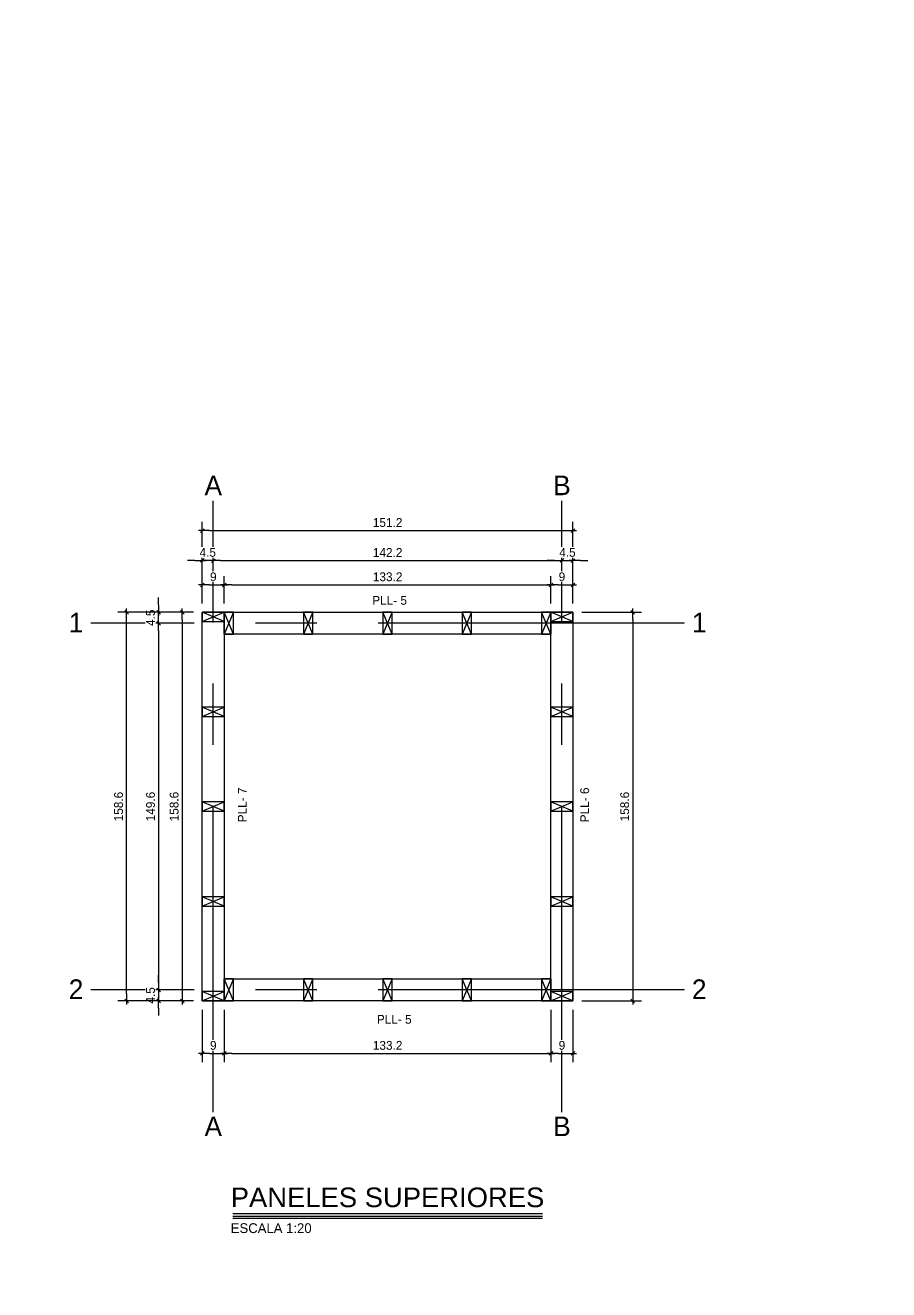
# Model space of a CAD drawing. Header units: millimetres. Extents: x 19458 to 19711, y 4351 to 4752.
# Drawn here: x 19469.49 to 19473.01, y 4524.22 to 4529.38 of the extents above; entities that cross this region are included whole.
import ezdxf
from ezdxf.enums import TextEntityAlignment as Align

# ---------------------------------------------------------------- set-up
doc = ezdxf.new("R2010")
doc.units = ezdxf.units.MM
doc.set_wipeout_variables(frame=1)
doc.linetypes.add('CENTER', pattern=[2, 1.25, -0.25, 0.25, -0.25])
for name, color, linetype in [('0 @ 0.2', 7, 'Continuous'), ('cotas', 1, 'Continuous'), ('cotas @ 500', 1, 'Continuous'), ('EJES', 2, 'CENTER'), ('EJES @ 0.2', 2, 'CENTER'), ('PANELES', 2, 'Continuous'), ('TEXTO @ 0.2', 2, 'Continuous'), ('TEXTOS TITULOS @ 0.2', 3, 'Continuous')]:
    doc.layers.add(name, color=color, linetype=linetype)
doc.styles.add('century gothic', font='GOTHIC.TTF')
doc.styles.add('COTAS SMC', font='GOTHIC.TTF')
doc.styles.add('NOTAS', font='GOTHIC.TTF')
doc.styles.add('SMCtitulos', font='sanss___.ttf')
doc.styles.get("Standard").update_dxf_attribs({"font": 'arial.ttf'})
doc.dimstyles.new('ANOTATIVE 100 SMCONSTRUCCIONES', dxfattribs={"dimscale": 0, "dimtxt": 0.18, "dimasz": 0.15, "dimexe": 0.18, "dimexo": 0.09, "dimgap": 0.1, "dimtad": 1, "dimzin": 0, "dimdsep": 46, "dimtxsty": 'century gothic', "dimblk1": 'FLECHA1', "dimblk2": 'FLECHA1', "dimsah": 1, "dimcen": 0.18, "dimdle": 0.075, "dimclrd": 1, "dimclre": 1, "dimclrt": 2, "dimaunit": 1, "dimadec": 0, "dimazin": 0, "dimtfac": 0.75, "dimtix": 1, "dimtmove": 2, "dimatfit": 3, "dimfxl": 0.09, "dimtvp": 1.5, "dimtfill": 1, "dimtolj": 1, "dimtzin": 0, "dimarcsym": 0})
doc.dimstyles.new('ANOTATIVE CM SMCONSTRUCCIONES', dxfattribs={"dimscale": 0, "dimtxt": 0.18, "dimasz": 0.15, "dimexe": 0.18, "dimexo": 0.18, "dimgap": 0.07, "dimtad": 1, "dimdec": 1, "dimlfac": 100, "dimdsep": 46, "dimtxsty": 'century gothic', "dimblk1": 'FLECHA1', "dimblk2": 'FLECHA1', "dimsah": 1, "dimcen": 0.18, "dimdle": 0.075, "dimclrd": 1, "dimclre": 1, "dimclrt": 2, "dimaunit": 1, "dimadec": 0, "dimazin": 2, "dimtfac": 0.75, "dimtdec": 1, "dimtix": 1, "dimtmove": 2, "dimatfit": 3, "dimfxl": 0.09, "dimtvp": 1.5, "dimtfill": 1, "dimtolj": 1, "dimtzin": 0, "dimarcsym": 0})
doc.dimstyles.new('PIES SMCONSTRUCCIONES', dxfattribs={"dimscale": 0, "dimtxt": 0.18, "dimasz": 0.2, "dimexe": 0.18, "dimexo": 0, "dimgap": 0.1, "dimtad": 1, "dimdec": 0, "dimlfac": 39.370079, "dimzin": 0, "dimdsep": 46, "dimlunit": 4, "dimtxsty": 'COTAS SMC', "dimblk1": 'FLECHA1', "dimblk2": 'FLECHA1', "dimsah": 1, "dimcen": 0.2, "dimdle": 0.075, "dimclrd": 1, "dimclre": 1, "dimclrt": 2, "dimaunit": 1, "dimadec": 0, "dimazin": 0, "dimtfac": 0.75, "dimtdec": 0, "dimtix": 1, "dimtmove": 2, "dimatfit": 3, "dimfxl": 0.09, "dimtvp": 1.5, "dimtfill": 1, "dimtolj": 1, "dimtzin": 0, "dimarcsym": 0})

# ---------------------------------------------------------------- blocks, each defined once
blk = doc.blocks.new('FLECHA1')
at = {"color": 4}
blk.add_line((-0.246176, -0.248081), (0.248081, 0.25), dxfattribs=at)
at = {"color": 1}
blk.add_line((-1, 0), (0.496162, 0), dxfattribs=at)
blk = doc.blocks.new('*D419')
at = {"layer": 'cotas', "color": 1, "lineweight": -2, "transparency": 16777216}
for p, q in [((19614.326, 4625.8448), (19614.326, 4700.8448)), ((19570.9836, 4550.8448), (19524.326, 4550.8448)), ((19614.326, 4548.4298), (19614.326, 4550.8448)), ((19570.5339, 4548.4298), (19524.326, 4548.4298)), ((19614.326, 4473.4298), (19614.326, 4398.4298))]:
    blk.add_line(p, q, dxfattribs=at)
at = {"layer": 'Defpoints', "color": 0, "transparency": 16777216}
for p in [(19614.326, 4550.8448), (19615.9836, 4550.8448), (19615.5339, 4548.4298)]:
    blk.add_point(p, dxfattribs=at)
at = {"layer": 'cotas', "color": 1, "lineweight": -2, "transparency": 16777216, "xscale": 75, "yscale": 75, "zscale": 75}
for p, rotation in [((19614.326, 4550.8448), 270), ((19614.326, 4548.4298), 90)]:
    blk.add_blockref('FLECHA1', p, dxfattribs=dict(at, rotation=rotation))
at = {"layer": 'cotas', "color": 2, "transparency": 16777216, "insert": (19517.3376, 4549.6373), "char_height": 90, "attachment_point": 5, "rotation": 90, "style": 'century gothic', "bg_fill": 3, "box_fill_scale": 1.1, "bg_fill_color": 256, "bg_fill_true_color": 13158600, "bg_fill_transparency": 0}
blk.add_mtext('\\A1;2.42', dxfattribs=at)
blk = doc.blocks.new('*D474')
at = {"layer": 'cotas', "color": 1, "lineweight": -2, "transparency": 16777216}
for p, q in [((19620.0128, 4651.7533), (19620.0128, 4751.7533)), ((19620.4168, 4551.7533), (19530.0128, 4551.7533)), ((19620.0128, 4550.5333), (19620.0128, 4551.7533)), ((19620.4168, 4550.5333), (19530.0128, 4550.5333)), ((19620.0128, 4450.5333), (19620.0128, 4350.5333))]:
    blk.add_line(p, q, dxfattribs=at)
at = {"layer": 'Defpoints', "color": 0, "transparency": 16777216}
for p in [(19620.0128, 4551.7533), (19620.4168, 4551.7533), (19620.4168, 4550.5333)]:
    blk.add_point(p, dxfattribs=at)
at = {"layer": 'cotas', "color": 1, "lineweight": -2, "transparency": 16777216, "xscale": 100, "yscale": 100, "zscale": 100}
for p, rotation in [((19620.0128, 4551.7533), 270), ((19620.0128, 4550.5333), 90)]:
    blk.add_blockref('FLECHA1', p, dxfattribs=dict(at, rotation=rotation))
at = {"layer": 'cotas', "color": 2, "transparency": 16777216, "insert": (19523.8809, 4551.1433), "char_height": 90, "attachment_point": 5, "rotation": 90, "style": 'COTAS SMC', "bg_fill": 3, "box_fill_scale": 1.1, "bg_fill_color": 256, "bg_fill_true_color": 13158600, "bg_fill_transparency": 0}
blk.add_mtext("\\A1;4'", dxfattribs=at)
blk = doc.blocks.new('ejes')
at = {"color": 2, "linetype": 'Continuous'}
blk.add_wipeout([(-0.109, 0.275), (-0.065, 0.291), (-0.006, 0.3), (0.06, 0.297), (0.095, 0.288), (0.16, 0.261), (0.183, 0.246), (0.215, 0.22), (0.241, 0.193), (0.271, 0.149), (0.271, 0.149), (0.292, 0.103), (0.304, 0.065), (0.309, 0.032), (0.31, 0.001), (0.309, -0.027), (0.309, -0.027), (0.3, -0.077), (0.288, -0.113), (0.279, -0.133), (0.259, -0.168), (0.238, -0.195), (0.219, -0.215), (0.19, -0.24), (0.159, -0.26), (0.125, -0.277), (0.089, -0.289), (0.046, -0.297), (0.01, -0.299), (-0.037, -0.296), (-0.069, -0.289), (-0.097, -0.279), (-0.144, -0.256), (-0.171, -0.238), (-0.192, -0.221), (-0.215, -0.197), (-0.215, -0.197), (-0.257, -0.136), (-0.272, -0.101), (-0.272, -0.101), (-0.287, -0.034), (-0.29, 0.001), (-0.287, 0.036), (-0.281, 0.07), (-0.273, 0.099), (-0.258, 0.134), (-0.234, 0.174), (-0.216, 0.198), (-0.197, 0.217), (-0.175, 0.236), (-0.154, 0.251), (-0.126, 0.268), (-0.126, 0.268), (-0.118, 0.272)], dxfattribs=at)
at = {"layer": 'EJES', "color": 3}
blk.add_attdef('EJES', text='', height=0.3, dxfattribs=at).set_placement((0.01, -0.174), align=Align.CENTER)
blk = doc.blocks.new('*U904')
at = {"color": 2}
blk.add_line((0, 0.052), (6.315, 0.052), dxfattribs=at)
at = {"color": 250}
blk.add_line((0, 0), (6.315, 0), dxfattribs=at)
at = {"color": 7}
blk.add_line((0, -0.047), (6.315, -0.047), dxfattribs=at)
at = {"color": 0, "linetype": 'ByBlock', "lineweight": -2, "style": 'NOTAS'}
for tag, p in [('1TITLE', (0.027, 1.014)), ('2TITLE', (-0.043, 0.181))]:
    blk.add_attdef(tag, p, '', height=0.3, dxfattribs=at)
blk.add_attdef('SCALE', text='', height=0.18, dxfattribs=at).set_placement((-0.043, -0.148), align=Align.TOP_LEFT)
blk = doc.blocks.new('*D899')
at = {"color": 1, "lineweight": -2, "transparency": 16777216}
for p, q in [((19470.257, 4527.1392), (19470.257, 4527.2334)), ((19470.287, 4527.1974), (19471.6494, 4527.1974)), ((19471.6794, 4527.1392), (19471.6794, 4527.2334))]:
    blk.add_line(p, q, dxfattribs=at)
at = {"layer": 'Defpoints', "color": 0, "transparency": 16777216}
for p in [(19471.6794, 4527.1974), (19470.257, 4527.1032), (19471.6794, 4527.1032)]:
    blk.add_point(p, dxfattribs=at)
at = {"color": 1, "lineweight": -2, "transparency": 16777216, "xscale": 0.03, "yscale": 0.03, "zscale": 0.03, "rotation": 180}
blk.add_blockref('FLECHA1', (19470.257, 4527.1974), dxfattribs=at)
at = {"color": 1, "lineweight": -2, "transparency": 16777216, "xscale": 0.03, "yscale": 0.03, "zscale": 0.03}
blk.add_blockref('FLECHA1', (19471.6794, 4527.1974), dxfattribs=at)
at = {"color": 2, "transparency": 16777216, "insert": (19470.9682, 4527.2302), "char_height": 0.036, "attachment_point": 5, "style": 'century gothic', "bg_fill": 3, "box_fill_scale": 1.1, "bg_fill_color": 256, "bg_fill_true_color": 13158600, "bg_fill_transparency": 0}
blk.add_mtext('\\A1;142.2', dxfattribs=at)
blk = doc.blocks.new('*D892')
at = {"color": 1, "lineweight": -2, "transparency": 16777216}
for p, q in [((19470.212, 4527.0223), (19470.212, 4527.3553)), ((19471.7244, 4527.0223), (19471.7244, 4527.3553)), ((19470.242, 4527.3193), (19471.6944, 4527.3193))]:
    blk.add_line(p, q, dxfattribs=at)
at = {"layer": 'Defpoints', "color": 0, "transparency": 16777216}
for p in [(19471.7244, 4527.3193), (19470.212, 4526.9863), (19471.7244, 4526.9863)]:
    blk.add_point(p, dxfattribs=at)
at = {"color": 1, "lineweight": -2, "transparency": 16777216, "xscale": 0.03, "yscale": 0.03, "zscale": 0.03, "rotation": 180}
blk.add_blockref('FLECHA1', (19470.212, 4527.3193), dxfattribs=at)
at = {"color": 1, "lineweight": -2, "transparency": 16777216, "xscale": 0.03, "yscale": 0.03, "zscale": 0.03}
blk.add_blockref('FLECHA1', (19471.7244, 4527.3193), dxfattribs=at)
at = {"color": 2, "transparency": 16777216, "insert": (19470.9682, 4527.3523), "char_height": 0.036, "attachment_point": 5, "style": 'century gothic', "bg_fill": 3, "box_fill_scale": 1.1, "bg_fill_color": 256, "bg_fill_true_color": 13158600, "bg_fill_transparency": 0}
blk.add_mtext('\\A1;151.2', dxfattribs=at)
blk = doc.blocks.new('*D893')
at = {"color": 1, "lineweight": -2, "transparency": 16777216}
for p, q in [((19470.182, 4527.1974), (19470.152, 4527.1974)), ((19470.212, 4527.1978), (19470.212, 4527.2334)), ((19470.257, 4527.1974), (19470.212, 4527.1974)), ((19470.257, 4527.1978), (19470.257, 4527.2334)), ((19470.287, 4527.1974), (19470.317, 4527.1974))]:
    blk.add_line(p, q, dxfattribs=at)
at = {"layer": 'Defpoints', "color": 0, "transparency": 16777216}
for p in [(19470.212, 4527.1618), (19470.257, 4527.1618)]:
    blk.add_point(p, dxfattribs=at)
at = {"color": 1, "lineweight": -2, "transparency": 16777216, "xscale": 0.03, "yscale": 0.03, "zscale": 0.03}
blk.add_blockref('FLECHA1', (19470.212, 4527.1974), dxfattribs=at)
at = {"color": 1, "lineweight": -2, "transparency": 16777216, "xscale": 0.03, "yscale": 0.03, "zscale": 0.03, "rotation": 180}
blk.add_blockref('FLECHA1', (19470.257, 4527.1974), dxfattribs=at)
at = {"color": 2, "transparency": 16777216, "insert": (19470.2345, 4527.2303), "char_height": 0.036, "attachment_point": 5, "style": 'century gothic', "bg_fill": 3, "box_fill_scale": 1.1, "bg_fill_color": 256, "bg_fill_true_color": 13158600, "bg_fill_transparency": 0}
blk.add_mtext('\\A1;4.5', dxfattribs=at)
at = {"layer": 'Defpoints', "color": 0, "transparency": 16777216}
blk.add_point((19470.212, 4527.1974), dxfattribs=at)
blk = doc.blocks.new('*D894')
at = {"color": 1, "lineweight": -2, "transparency": 16777216}
for p, q in [((19471.6494, 4527.1974), (19471.6194, 4527.1974)), ((19471.6794, 4527.1825), (19471.6794, 4527.2334)), ((19471.6794, 4527.1974), (19471.7244, 4527.1974)), ((19471.7244, 4527.1825), (19471.7244, 4527.2334)), ((19471.7544, 4527.1974), (19471.7844, 4527.1974))]:
    blk.add_line(p, q, dxfattribs=at)
at = {"layer": 'Defpoints', "color": 0, "transparency": 16777216}
for p in [(19471.6794, 4527.1465), (19471.7244, 4527.1465)]:
    blk.add_point(p, dxfattribs=at)
at = {"color": 1, "lineweight": -2, "transparency": 16777216, "xscale": 0.03, "yscale": 0.03, "zscale": 0.03}
blk.add_blockref('FLECHA1', (19471.6794, 4527.1974), dxfattribs=at)
at = {"color": 1, "lineweight": -2, "transparency": 16777216, "xscale": 0.03, "yscale": 0.03, "zscale": 0.03, "rotation": 180}
blk.add_blockref('FLECHA1', (19471.7244, 4527.1974), dxfattribs=at)
at = {"color": 2, "transparency": 16777216, "insert": (19471.7019, 4527.2303), "char_height": 0.036, "attachment_point": 5, "style": 'century gothic', "bg_fill": 3, "box_fill_scale": 1.1, "bg_fill_color": 256, "bg_fill_true_color": 13158600, "bg_fill_transparency": 0}
blk.add_mtext('\\A1;4.5', dxfattribs=at)
at = {"layer": 'Defpoints', "color": 0, "transparency": 16777216}
blk.add_point((19471.7244, 4527.1974), dxfattribs=at)
blk = doc.blocks.new('*D895')
at = {"color": 1, "lineweight": -2, "transparency": 16777216}
for p, q in [((19470.176, 4526.9413), (19469.9979, 4526.9413)), ((19470.0339, 4526.9113), (19470.0339, 4525.4749)), ((19470.176, 4525.4449), (19469.9979, 4525.4449))]:
    blk.add_line(p, q, dxfattribs=at)
at = {"layer": 'Defpoints', "color": 0, "transparency": 16777216}
for p in [(19470.212, 4526.9413), (19470.0339, 4525.4449), (19470.212, 4525.4449)]:
    blk.add_point(p, dxfattribs=at)
at = {"color": 1, "lineweight": -2, "transparency": 16777216, "xscale": 0.03, "yscale": 0.03, "zscale": 0.03}
for p, rotation in [((19470.0339, 4526.9413), 90), ((19470.0339, 4525.4449), 270)]:
    blk.add_blockref('FLECHA1', p, dxfattribs=dict(at, rotation=rotation))
at = {"color": 2, "transparency": 16777216, "insert": (19470.001, 4526.1931), "char_height": 0.036, "attachment_point": 5, "rotation": 90, "style": 'century gothic', "bg_fill": 3, "box_fill_scale": 1.1, "bg_fill_color": 256, "bg_fill_true_color": 13158600, "bg_fill_transparency": 0}
blk.add_mtext('\\A1;149.6', dxfattribs=at)
blk = doc.blocks.new('*D896')
at = {"color": 1, "lineweight": -2, "transparency": 16777216}
for p, q in [((19470.0339, 4527.0163), (19470.0339, 4527.0463)), ((19470.176, 4526.9863), (19469.9979, 4526.9863)), ((19470.158, 4526.9413), (19469.9979, 4526.9413)), ((19470.0339, 4526.9413), (19470.0339, 4526.9863)), ((19470.0339, 4526.9113), (19470.0339, 4526.8813))]:
    blk.add_line(p, q, dxfattribs=at)
at = {"layer": 'Defpoints', "color": 0, "transparency": 16777216}
for p in [(19470.194, 4526.9413), (19470.212, 4526.9863)]:
    blk.add_point(p, dxfattribs=at)
at = {"color": 1, "lineweight": -2, "transparency": 16777216, "xscale": 0.03, "yscale": 0.03, "zscale": 0.03}
for p, rotation in [((19470.0339, 4526.9863), 270), ((19470.0339, 4526.9413), 90)]:
    blk.add_blockref('FLECHA1', p, dxfattribs=dict(at, rotation=rotation))
at = {"color": 2, "transparency": 16777216, "insert": (19470.001, 4526.9638), "char_height": 0.036, "attachment_point": 5, "rotation": 90, "style": 'century gothic', "bg_fill": 3, "box_fill_scale": 1.1, "bg_fill_color": 256, "bg_fill_true_color": 13158600, "bg_fill_transparency": 0}
blk.add_mtext('\\A1;4.5', dxfattribs=at)
at = {"layer": 'Defpoints', "color": 0, "transparency": 16777216}
blk.add_point((19470.0339, 4526.9863), dxfattribs=at)
blk = doc.blocks.new('*D897')
at = {"color": 1, "lineweight": -2, "transparency": 16777216}
for p, q in [((19470.0339, 4525.4749), (19470.0339, 4525.5049)), ((19470.1331, 4525.4449), (19469.9979, 4525.4449)), ((19470.0339, 4525.4449), (19470.0339, 4525.3999)), ((19470.176, 4525.3999), (19469.9979, 4525.3999)), ((19470.0339, 4525.3699), (19470.0339, 4525.3399))]:
    blk.add_line(p, q, dxfattribs=at)
at = {"layer": 'Defpoints', "color": 0, "transparency": 16777216}
for p in [(19470.1691, 4525.4449), (19470.212, 4525.3999)]:
    blk.add_point(p, dxfattribs=at)
at = {"color": 1, "lineweight": -2, "transparency": 16777216, "xscale": 0.03, "yscale": 0.03, "zscale": 0.03}
for p, rotation in [((19470.0339, 4525.4449), 270), ((19470.0339, 4525.3999), 90)]:
    blk.add_blockref('FLECHA1', p, dxfattribs=dict(at, rotation=rotation))
at = {"color": 2, "transparency": 16777216, "insert": (19470.001, 4525.4224), "char_height": 0.036, "attachment_point": 5, "rotation": 90, "style": 'century gothic', "bg_fill": 3, "box_fill_scale": 1.1, "bg_fill_color": 256, "bg_fill_true_color": 13158600, "bg_fill_transparency": 0}
blk.add_mtext('\\A1;4.5', dxfattribs=at)
at = {"layer": 'Defpoints', "color": 0, "transparency": 16777216}
blk.add_point((19470.0339, 4525.3999), dxfattribs=at)
blk = doc.blocks.new('*D898')
at = {"color": 1, "lineweight": -2, "transparency": 16777216}
for p, q in [((19470.176, 4526.9863), (19469.8675, 4526.9863)), ((19469.9035, 4525.4299), (19469.9035, 4526.9563)), ((19470.176, 4525.3999), (19469.8675, 4525.3999))]:
    blk.add_line(p, q, dxfattribs=at)
at = {"layer": 'Defpoints', "color": 0, "transparency": 16777216}
for p in [(19469.9035, 4526.9863), (19470.212, 4526.9863), (19470.212, 4525.3999)]:
    blk.add_point(p, dxfattribs=at)
at = {"color": 1, "lineweight": -2, "transparency": 16777216, "xscale": 0.03, "yscale": 0.03, "zscale": 0.03}
for p, rotation in [((19469.9035, 4526.9863), 90), ((19469.9035, 4525.3999), 270)]:
    blk.add_blockref('FLECHA1', p, dxfattribs=dict(at, rotation=rotation))
at = {"color": 2, "transparency": 16777216, "insert": (19469.8706, 4526.1931), "char_height": 0.036, "attachment_point": 5, "rotation": 90, "style": 'century gothic', "bg_fill": 3, "box_fill_scale": 1.1, "bg_fill_color": 256, "bg_fill_true_color": 13158600, "bg_fill_transparency": 0}
blk.add_mtext('\\A1;158.6', dxfattribs=at)
blk = doc.blocks.new('*D900')
at = {"color": 1, "lineweight": -2, "transparency": 16777216}
for p, q in [((19470.176, 4526.9863), (19470.0942, 4526.9863)), ((19470.1302, 4526.9563), (19470.1302, 4525.4299)), ((19470.176, 4525.3999), (19470.0942, 4525.3999))]:
    blk.add_line(p, q, dxfattribs=at)
at = {"layer": 'Defpoints', "color": 0, "transparency": 16777216}
for p in [(19470.212, 4526.9863), (19470.1302, 4525.3999), (19470.212, 4525.3999)]:
    blk.add_point(p, dxfattribs=at)
at = {"color": 1, "lineweight": -2, "transparency": 16777216, "xscale": 0.03, "yscale": 0.03, "zscale": 0.03}
for p, rotation in [((19470.1302, 4526.9863), 90), ((19470.1302, 4525.3999), 270)]:
    blk.add_blockref('FLECHA1', p, dxfattribs=dict(at, rotation=rotation))
at = {"color": 2, "transparency": 16777216, "insert": (19470.0973, 4526.1931), "char_height": 0.036, "attachment_point": 5, "rotation": 90, "style": 'century gothic', "bg_fill": 3, "box_fill_scale": 1.1, "bg_fill_color": 256, "bg_fill_true_color": 13158600, "bg_fill_transparency": 0}
blk.add_mtext('\\A1;158.6', dxfattribs=at)
blk = doc.blocks.new('*D902')
at = {"color": 1, "lineweight": -2, "transparency": 16777216}
for p, q in [((19471.7604, 4526.9863), (19472.0044, 4526.9863)), ((19471.9684, 4526.9563), (19471.9684, 4525.4299)), ((19471.7604, 4525.3999), (19472.0044, 4525.3999))]:
    blk.add_line(p, q, dxfattribs=at)
at = {"layer": 'Defpoints', "color": 0, "transparency": 16777216}
for p in [(19471.7244, 4526.9863), (19471.7244, 4525.3999), (19471.9684, 4525.3999)]:
    blk.add_point(p, dxfattribs=at)
at = {"color": 1, "lineweight": -2, "transparency": 16777216, "xscale": 0.03, "yscale": 0.03, "zscale": 0.03}
for p, rotation in [((19471.9684, 4526.9863), 90), ((19471.9684, 4525.3999), 270)]:
    blk.add_blockref('FLECHA1', p, dxfattribs=dict(at, rotation=rotation))
at = {"color": 2, "transparency": 16777216, "insert": (19471.9355, 4526.1931), "char_height": 0.036, "attachment_point": 5, "rotation": 90, "style": 'century gothic', "bg_fill": 3, "box_fill_scale": 1.1, "bg_fill_color": 256, "bg_fill_true_color": 13158600, "bg_fill_transparency": 0}
blk.add_mtext('\\A1;158.6', dxfattribs=at)
blk = doc.blocks.new('*D889')
at = {"color": 1, "lineweight": -2, "transparency": 16777216}
for p, q in [((19470.212, 4525.3639), (19470.212, 4525.1492)), ((19470.302, 4525.3639), (19470.302, 4525.1492)), ((19470.242, 4525.1852), (19470.272, 4525.1852))]:
    blk.add_line(p, q, dxfattribs=at)
at = {"layer": 'Defpoints', "color": 0, "transparency": 16777216}
for p in [(19470.212, 4525.3999), (19470.302, 4525.3999)]:
    blk.add_point(p, dxfattribs=at)
at = {"color": 1, "lineweight": -2, "transparency": 16777216, "xscale": 0.03, "yscale": 0.03, "zscale": 0.03, "rotation": 180}
blk.add_blockref('FLECHA1', (19470.212, 4525.1852), dxfattribs=at)
at = {"color": 1, "lineweight": -2, "transparency": 16777216, "xscale": 0.03, "yscale": 0.03, "zscale": 0.03}
blk.add_blockref('FLECHA1', (19470.302, 4525.1852), dxfattribs=at)
at = {"color": 2, "transparency": 16777216, "insert": (19470.257, 4525.2181), "char_height": 0.036, "attachment_point": 5, "style": 'century gothic', "bg_fill": 3, "box_fill_scale": 1.1, "bg_fill_color": 256, "bg_fill_true_color": 13158600, "bg_fill_transparency": 0}
blk.add_mtext('\\A1;9', dxfattribs=at)
at = {"layer": 'Defpoints', "color": 0, "transparency": 16777216}
blk.add_point((19470.302, 4525.1852), dxfattribs=at)
blk = doc.blocks.new('LL')
at = {"layer": 'PANELES'}
for p, q in [((19468.3744, 4520.8214), (19468.4124, 4520.7314)), ((19468.3744, 4520.7314), (19468.4124, 4520.8214))]:
    blk.add_line(p, q, dxfattribs=at)
blk.add_lwpolyline([(19468.3744, 4520.7314), (19468.4124, 4520.7314), (19468.4124, 4520.8214), (19468.3744, 4520.8214)], close=True, dxfattribs=at)
blk = doc.blocks.new('*D905')
at = {"color": 1, "lineweight": -2, "transparency": 16777216}
for p, q in [((19470.212, 4527.0223), (19470.212, 4527.1339)), ((19470.242, 4527.0979), (19470.272, 4527.0979)), ((19470.302, 4527.0223), (19470.302, 4527.1339))]:
    blk.add_line(p, q, dxfattribs=at)
at = {"layer": 'Defpoints', "color": 0, "transparency": 16777216}
for p in [(19470.212, 4526.9863), (19470.302, 4526.9863)]:
    blk.add_point(p, dxfattribs=at)
at = {"color": 1, "lineweight": -2, "transparency": 16777216, "xscale": 0.03, "yscale": 0.03, "zscale": 0.03, "rotation": 180}
blk.add_blockref('FLECHA1', (19470.212, 4527.0979), dxfattribs=at)
at = {"color": 1, "lineweight": -2, "transparency": 16777216, "xscale": 0.03, "yscale": 0.03, "zscale": 0.03}
blk.add_blockref('FLECHA1', (19470.302, 4527.0979), dxfattribs=at)
at = {"color": 2, "transparency": 16777216, "insert": (19470.257, 4527.1308), "char_height": 0.036, "attachment_point": 5, "style": 'century gothic', "bg_fill": 3, "box_fill_scale": 1.1, "bg_fill_color": 256, "bg_fill_true_color": 13158600, "bg_fill_transparency": 0}
blk.add_mtext('\\A1;9', dxfattribs=at)
at = {"layer": 'Defpoints', "color": 0, "transparency": 16777216}
blk.add_point((19470.302, 4527.0979), dxfattribs=at)
blk = doc.blocks.new('*D906')
at = {"color": 1, "lineweight": -2, "transparency": 16777216}
for p, q in [((19470.302, 4527.0223), (19470.302, 4527.1339)), ((19470.332, 4527.0979), (19471.6044, 4527.0979)), ((19471.6344, 4527.0223), (19471.6344, 4527.1339))]:
    blk.add_line(p, q, dxfattribs=at)
at = {"layer": 'Defpoints', "color": 0, "transparency": 16777216}
for p in [(19471.6344, 4527.0979), (19470.302, 4526.9863), (19471.6344, 4526.9863)]:
    blk.add_point(p, dxfattribs=at)
at = {"color": 1, "lineweight": -2, "transparency": 16777216, "xscale": 0.03, "yscale": 0.03, "zscale": 0.03, "rotation": 180}
blk.add_blockref('FLECHA1', (19470.302, 4527.0979), dxfattribs=at)
at = {"color": 1, "lineweight": -2, "transparency": 16777216, "xscale": 0.03, "yscale": 0.03, "zscale": 0.03}
blk.add_blockref('FLECHA1', (19471.6344, 4527.0979), dxfattribs=at)
at = {"color": 2, "transparency": 16777216, "insert": (19470.9682, 4527.1308), "char_height": 0.036, "attachment_point": 5, "style": 'century gothic', "bg_fill": 3, "box_fill_scale": 1.1, "bg_fill_color": 256, "bg_fill_true_color": 13158600, "bg_fill_transparency": 0}
blk.add_mtext('\\A1;133.2', dxfattribs=at)
blk = doc.blocks.new('*D907')
at = {"color": 1, "lineweight": -2, "transparency": 16777216}
for p, q in [((19471.6344, 4527.0223), (19471.6344, 4527.1339)), ((19471.6644, 4527.0979), (19471.6944, 4527.0979)), ((19471.7244, 4527.0223), (19471.7244, 4527.1339))]:
    blk.add_line(p, q, dxfattribs=at)
at = {"layer": 'Defpoints', "color": 0, "transparency": 16777216}
for p in [(19471.6344, 4526.9863), (19471.7244, 4526.9863)]:
    blk.add_point(p, dxfattribs=at)
at = {"color": 1, "lineweight": -2, "transparency": 16777216, "xscale": 0.03, "yscale": 0.03, "zscale": 0.03, "rotation": 180}
blk.add_blockref('FLECHA1', (19471.6344, 4527.0979), dxfattribs=at)
at = {"color": 1, "lineweight": -2, "transparency": 16777216, "xscale": 0.03, "yscale": 0.03, "zscale": 0.03}
blk.add_blockref('FLECHA1', (19471.7244, 4527.0979), dxfattribs=at)
at = {"color": 2, "transparency": 16777216, "insert": (19471.6794, 4527.1308), "char_height": 0.036, "attachment_point": 5, "style": 'century gothic', "bg_fill": 3, "box_fill_scale": 1.1, "bg_fill_color": 256, "bg_fill_true_color": 13158600, "bg_fill_transparency": 0}
blk.add_mtext('\\A1;9', dxfattribs=at)
at = {"layer": 'Defpoints', "color": 0, "transparency": 16777216}
blk.add_point((19471.7244, 4527.0979), dxfattribs=at)
blk = doc.blocks.new('*D908')
at = {"color": 1, "lineweight": -2, "transparency": 16777216}
for p, q in [((19470.302, 4525.3639), (19470.302, 4525.1492)), ((19471.6344, 4525.3639), (19471.6344, 4525.1492)), ((19470.332, 4525.1852), (19471.6044, 4525.1852))]:
    blk.add_line(p, q, dxfattribs=at)
at = {"layer": 'Defpoints', "color": 0, "transparency": 16777216}
for p in [(19470.302, 4525.3999), (19471.6344, 4525.3999), (19471.6344, 4525.1852)]:
    blk.add_point(p, dxfattribs=at)
at = {"color": 1, "lineweight": -2, "transparency": 16777216, "xscale": 0.03, "yscale": 0.03, "zscale": 0.03, "rotation": 180}
blk.add_blockref('FLECHA1', (19470.302, 4525.1852), dxfattribs=at)
at = {"color": 1, "lineweight": -2, "transparency": 16777216, "xscale": 0.03, "yscale": 0.03, "zscale": 0.03}
blk.add_blockref('FLECHA1', (19471.6344, 4525.1852), dxfattribs=at)
at = {"color": 2, "transparency": 16777216, "insert": (19470.9682, 4525.2181), "char_height": 0.036, "attachment_point": 5, "style": 'century gothic', "bg_fill": 3, "box_fill_scale": 1.1, "bg_fill_color": 256, "bg_fill_true_color": 13158600, "bg_fill_transparency": 0}
blk.add_mtext('\\A1;133.2', dxfattribs=at)
blk = doc.blocks.new('*D909')
at = {"color": 1, "lineweight": -2, "transparency": 16777216}
for p, q in [((19471.6344, 4525.3639), (19471.6344, 4525.1492)), ((19471.7244, 4525.3639), (19471.7244, 4525.1492)), ((19471.6644, 4525.1852), (19471.6944, 4525.1852))]:
    blk.add_line(p, q, dxfattribs=at)
at = {"layer": 'Defpoints', "color": 0, "transparency": 16777216}
for p in [(19471.6344, 4525.3999), (19471.7244, 4525.3999)]:
    blk.add_point(p, dxfattribs=at)
at = {"color": 1, "lineweight": -2, "transparency": 16777216, "xscale": 0.03, "yscale": 0.03, "zscale": 0.03, "rotation": 180}
blk.add_blockref('FLECHA1', (19471.6344, 4525.1852), dxfattribs=at)
at = {"color": 1, "lineweight": -2, "transparency": 16777216, "xscale": 0.03, "yscale": 0.03, "zscale": 0.03}
blk.add_blockref('FLECHA1', (19471.7244, 4525.1852), dxfattribs=at)
at = {"color": 2, "transparency": 16777216, "insert": (19471.6794, 4525.2181), "char_height": 0.036, "attachment_point": 5, "style": 'century gothic', "bg_fill": 3, "box_fill_scale": 1.1, "bg_fill_color": 256, "bg_fill_true_color": 13158600, "bg_fill_transparency": 0}
blk.add_mtext('\\A1;9', dxfattribs=at)
at = {"layer": 'Defpoints', "color": 0, "transparency": 16777216}
blk.add_point((19471.7244, 4525.1852), dxfattribs=at)
blk = doc.blocks.new('*U1037')
at = {"layer": 'cotas @ 500'}
dim = blk.add_linear_dim(base=(19614.3260382735, 4550.8448237801), p1=(19615.5338597089, 4548.4298237801), p2=(19615.9836080801, 4550.8448237801), angle=90, dimstyle='ANOTATIVE 100 SMCONSTRUCCIONES', override={"dimscale": 500, "dimtix": 1, "dimtofl": 1, "dimtmove": 1, "dimatfit": 1}, dxfattribs=at)
dim.commit()
dim.dimension.update_dxf_attribs({"geometry": '*D419', "text_midpoint": (19517.3375950376, 4549.6373237801)})
blk = doc.blocks.new('*U1039')
at = {"layer": 'cotas @ 500'}
dim = blk.add_linear_dim(base=(19620.0128, 4551.7533), p1=(19620.4168, 4550.5333), p2=(19620.4168, 4551.7533), angle=90, dimstyle='PIES SMCONSTRUCCIONES', override={"dimscale": 500, "dimtix": 1, "dimtofl": 1, "dimtmove": 2, "dimatfit": 3}, dxfattribs=at)
dim.commit()
dim.dimension.update_dxf_attribs({"geometry": '*D474', "text_midpoint": (19523.8809, 4551.1433)})

msp = doc.modelspace()

# ---------------------------------------------------------------- block references
at = {"layer": 'cotas'}
msp.add_blockref('*U1037', (0, 0), dxfattribs=at)

# ---------------------------------------------------------------- next in the draw order: block references
msp.add_blockref('*U1039', (0, 0), dxfattribs=at)

# ---------------------------------------------------------------- next in the draw order: linework, layer by layer
at = {"color": 1}
msp.add_lwpolyline([(19470.212, 4526.9863), (19471.7244, 4526.9863), (19471.7244, 4525.3999), (19470.212, 4525.3999)], close=True, dxfattribs=at)
at = {"layer": 'EJES', "color": 1}
for p, q in [((19470.257, 4524.9449), (19470.257, 4527.4413)), ((19471.6794, 4524.9449), (19471.6794, 4527.4413)), ((19472.1794, 4526.9413), (19469.757, 4526.9413)), ((19472.1794, 4525.4449), (19469.757, 4525.4449))]:
    msp.add_line(p, q, dxfattribs=at)

# ---------------------------------------------------------------- next in the draw order: block references
at = {"layer": 'PANELES', "rotation": 180}
for p in [(38939.038, 9046.2212), (38939.3616, 9046.2212), (38939.6852, 9046.2212), (38940.0088, 9046.2212)]:
    msp.add_blockref('LL', p, dxfattribs=at)
at = {"layer": 'TEXTOS TITULOS @ 0.2'}
ref = msp.add_blockref('*U904', (19470.3367, 4524.5218), dxfattribs=dict(at, xscale=0.2, yscale=0.2, zscale=0.2))
ref.add_attrib('2TITLE', 'PANELES SUPERIORES', (19470.3281, 4524.558), dxfattribs={"layer": '0', "color": 0, "linetype": 'ByBlock', "lineweight": -2, "height": 0.08, "style": 'SMCtitulos'})
ref.add_attrib('SCALE', 'ESCALA 1:20', dxfattribs={"layer": '0', "color": 0, "linetype": 'ByBlock', "lineweight": -2, "height": 0.04, "style": 'NOTAS'}).set_placement((19470.3281, 4524.4923), align=Align.TOP_LEFT)

# ---------------------------------------------------------------- next in the draw order: texts
at = {"layer": 'TEXTO @ 0.2', "color": 2, "char_height": 0.036, "width": 0.271168, "attachment_point": 1, "style": 'century gothic'}
for insert in [(19470.9053, 4527.0528), (19470.9243, 4525.3427)]:
    msp.add_mtext('PLL- 5 ', dxfattribs=dict(at, insert=insert))
at = {"layer": 'TEXTO @ 0.2', "color": 2, "insert": (19470.3573, 4526.129), "char_height": 0.036, "width": 0.271168, "attachment_point": 1, "rotation": 90, "style": 'century gothic'}
msp.add_mtext('PLL- 7', dxfattribs=at)

# ---------------------------------------------------------------- next in the draw order: block references
at = {"layer": 'EJES @ 0.2'}
ref = msp.add_blockref('ejes', (19470.2549, 4527.5012), dxfattribs=dict(at, xscale=0.2000000000003638, yscale=0.2000000000003638, zscale=0.2000000000003638))
ref.add_attrib('EJES', 'A', dxfattribs={"layer": 'EJES', "color": 3, "height": 0.08, "style": 'century gothic'}).set_placement((19470.257, 4527.464), align=Align.CENTER)
ref = msp.add_blockref('ejes', (19471.6773, 4527.5012), dxfattribs=dict(at, xscale=0.2000000000003638, yscale=0.2000000000003638, zscale=0.2000000000003638))
ref.add_attrib('EJES', 'B', dxfattribs={"layer": 'EJES', "color": 3, "height": 0.08, "style": 'century gothic'}).set_placement((19471.6794, 4527.464), align=Align.CENTER)
ref = msp.add_blockref('ejes', (19469.6949, 4526.9412), dxfattribs=dict(at, xscale=0.2000000000003638, yscale=0.2000000000003638, zscale=0.2000000000003638))
ref.add_attrib('EJES', '1', dxfattribs={"layer": 'EJES', "color": 3, "height": 0.08, "style": 'century gothic'}).set_placement((19469.697, 4526.904), align=Align.CENTER)
ref = msp.add_blockref('ejes', (19472.2373, 4526.9412), dxfattribs=dict(at, xscale=0.2000000000003638, yscale=0.2000000000003638, zscale=0.2000000000003638))
ref.add_attrib('EJES', '1', dxfattribs={"layer": 'EJES', "color": 3, "height": 0.08, "style": 'century gothic'}).set_placement((19472.2394, 4526.904), align=Align.CENTER)
ref = msp.add_blockref('ejes', (19469.6949, 4525.4448), dxfattribs=dict(at, xscale=0.2000000000003638, yscale=0.2000000000003638, zscale=0.2000000000003638))
ref.add_attrib('EJES', '2', dxfattribs={"layer": 'EJES', "color": 3, "height": 0.08, "style": 'century gothic'}).set_placement((19469.697, 4525.4076), align=Align.CENTER)
ref = msp.add_blockref('ejes', (19472.2373, 4525.4448), dxfattribs=dict(at, xscale=0.2000000000003638, yscale=0.2000000000003638, zscale=0.2000000000003638))
ref.add_attrib('EJES', '2', dxfattribs={"layer": 'EJES', "color": 3, "height": 0.08, "style": 'century gothic'}).set_placement((19472.2394, 4525.4076), align=Align.CENTER)
ref = msp.add_blockref('ejes', (19470.2549, 4524.885), dxfattribs=dict(at, xscale=0.2000000000003638, yscale=0.2000000000003638, zscale=0.2000000000003638))
ref.add_attrib('EJES', 'A', dxfattribs={"layer": 'EJES', "color": 3, "height": 0.08, "style": 'century gothic'}).set_placement((19470.257, 4524.8478), align=Align.CENTER)
ref = msp.add_blockref('ejes', (19471.6773, 4524.885), dxfattribs=dict(at, xscale=0.2000000000003638, yscale=0.2000000000003638, zscale=0.2000000000003638))
ref.add_attrib('EJES', 'B', dxfattribs={"layer": 'EJES', "color": 3, "height": 0.08, "style": 'century gothic'}).set_placement((19471.6794, 4524.8478), align=Align.CENTER)

# ---------------------------------------------------------------- next in the draw order: dimensions: what is measured, and where the dimension line sits
at = {"layer": '0 @ 0.2'}
dim = msp.add_linear_dim(base=(19471.6794, 4527.1974), p1=(19470.257, 4527.1032), p2=(19471.6794, 4527.1032), dimstyle='ANOTATIVE CM SMCONSTRUCCIONES', override={"dimscale": 0.2, "dimtix": 1, "dimtofl": 1, "dimtmove": 2, "dimatfit": 3}, dxfattribs=at)
dim.commit()
dim.dimension.update_dxf_attribs({"geometry": '*D899', "text_midpoint": (19470.9682, 4527.2302)})
dim = msp.add_linear_dim(base=(19470.0339, 4525.4449), p1=(19470.212, 4526.9413), p2=(19470.212, 4525.4449), angle=90, dimstyle='ANOTATIVE CM SMCONSTRUCCIONES', override={"dimscale": 0.2, "dimtix": 1, "dimtofl": 1, "dimtmove": 2, "dimatfit": 3}, dxfattribs=at)
dim.commit()
dim.dimension.update_dxf_attribs({"geometry": '*D895', "text_midpoint": (19470.001, 4526.1931)})

# ---------------------------------------------------------------- next in the draw order: dimensions: what is measured, and where the dimension line sits
dim = msp.add_linear_dim(base=(19471.7244, 4527.3193), p1=(19470.212, 4526.9863), p2=(19471.7244, 4526.9863), dimstyle='ANOTATIVE CM SMCONSTRUCCIONES', override={"dimscale": 0.2, "dimtix": 1, "dimtofl": 1, "dimtmove": 2, "dimatfit": 3}, dxfattribs=at)
dim.commit()
dim.dimension.update_dxf_attribs({"geometry": '*D892', "text_midpoint": (19470.9682, 4527.3523)})
dim = msp.add_linear_dim(base=(19470.0339, 4525.3999), p1=(19470.1691, 4525.4449), p2=(19470.212, 4525.3999), angle=90, dimstyle='ANOTATIVE CM SMCONSTRUCCIONES', override={"dimscale": 0.2, "dimtix": 1, "dimtofl": 1, "dimtmove": 2, "dimatfit": 3}, dxfattribs=at)
dim.commit()
dim.dimension.update_dxf_attribs({"geometry": '*D897', "text_midpoint": (19470.001, 4525.4224)})

# ---------------------------------------------------------------- next in the draw order: linework, layer by layer
at = {"layer": 'PANELES'}
msp.add_lwpolyline([(19470.302, 4526.8963), (19470.302, 4526.9863), (19471.6344, 4526.9863), (19471.6344, 4526.8963)], close=True, dxfattribs=at)

# ---------------------------------------------------------------- next in the draw order: block references
at = {"layer": 'PANELES', "rotation": 180}
for p in [(38938.7144, 9047.7176), (38939.038, 9047.7176), (38939.3616, 9047.7176), (38939.6852, 9047.7176), (38940.0088, 9047.7176)]:
    msp.add_blockref('LL', p, dxfattribs=at)

# ---------------------------------------------------------------- next in the draw order: dimensions: what is measured, and where the dimension line sits
at = {"layer": '0 @ 0.2'}
for base, p1, p2, picture, middle in [((19470.212, 4527.1974), (19470.257, 4527.1618), (19470.212, 4527.1618), '*D893', (19470.2345, 4527.2303)), ((19471.7244, 4527.1974), (19471.6794, 4527.1465), (19471.7244, 4527.1465), '*D894', (19471.7019, 4527.2303))]:
    dim = msp.add_linear_dim(base=base, p1=p1, p2=p2, dimstyle='ANOTATIVE CM SMCONSTRUCCIONES', override={"dimscale": 0.2, "dimtix": 1, "dimtofl": 1, "dimtmove": 2, "dimatfit": 3}, dxfattribs=at)
    dim.commit()
    dim.dimension.update_dxf_attribs({"geometry": picture, "text_midpoint": middle})
for base, p1, p2, picture, middle in [((19470.0339, 4526.9863), (19470.194, 4526.9413), (19470.212, 4526.9863), '*D896', (19470.001, 4526.9638)), ((19471.9684, 4525.3999), (19471.7244, 4526.9863), (19471.7244, 4525.3999), '*D902', (19471.9355, 4526.1931))]:
    dim = msp.add_linear_dim(base=base, p1=p1, p2=p2, angle=90, dimstyle='ANOTATIVE CM SMCONSTRUCCIONES', override={"dimscale": 0.2, "dimtix": 1, "dimtofl": 1, "dimtmove": 2, "dimatfit": 3}, dxfattribs=at)
    dim.commit()
    dim.dimension.update_dxf_attribs({"geometry": picture, "text_midpoint": middle})

# ---------------------------------------------------------------- next in the draw order: linework, layer by layer
at = {"layer": 'PANELES'}
msp.add_lwpolyline([(19471.6344, 4526.9863), (19471.7244, 4526.9863), (19471.7244, 4525.3999), (19471.6344, 4525.3999)], close=True, dxfattribs=at)

# ---------------------------------------------------------------- next in the draw order: block references
at = {"layer": 'PANELES', "rotation": 89.99999999999999}
for p in [(23992.4557, -14941.4261), (23992.4557, -14941.8132), (23992.4557, -14942.2003), (23992.4557, -14942.5874), (23992.4557, -14942.9745)]:
    msp.add_blockref('LL', p, dxfattribs=at)

# ---------------------------------------------------------------- next in the draw order: texts
at = {"layer": 'TEXTO @ 0.2', "color": 2, "insert": (19471.7541, 4526.129), "char_height": 0.036, "width": 0.271168, "attachment_point": 1, "rotation": 90, "style": 'century gothic'}
msp.add_mtext('PLL- 6', dxfattribs=at)

# ---------------------------------------------------------------- next in the draw order: dimensions: what is measured, and where the dimension line sits
at = {"layer": '0 @ 0.2'}
dim = msp.add_linear_dim(base=(19469.9035, 4526.9863), p1=(19470.212, 4525.3999), p2=(19470.212, 4526.9863), angle=90, dimstyle='ANOTATIVE CM SMCONSTRUCCIONES', override={"dimscale": 0.2, "dimtix": 1, "dimtofl": 1, "dimtmove": 2, "dimatfit": 3}, dxfattribs=at)
dim.commit()
dim.dimension.update_dxf_attribs({"geometry": '*D898', "text_midpoint": (19469.8706, 4526.1931)})

# ---------------------------------------------------------------- next in the draw order: dimensions: what is measured, and where the dimension line sits
dim = msp.add_linear_dim(base=(19470.1302, 4525.3999), p1=(19470.212, 4526.9863), p2=(19470.212, 4525.3999), angle=90, dimstyle='ANOTATIVE CM SMCONSTRUCCIONES', override={"dimscale": 0.2, "dimtix": 1, "dimtofl": 1, "dimtmove": 2, "dimatfit": 3}, dxfattribs=at)
dim.commit()
dim.dimension.update_dxf_attribs({"geometry": '*D900', "text_midpoint": (19470.0973, 4526.1931)})

# ---------------------------------------------------------------- next in the draw order: block references
at = {"layer": 'PANELES', "rotation": 89.99999999999999}
for p in [(23991.0333, -14941.4261), (23991.0333, -14941.8132), (23991.0333, -14942.2003), (23991.0333, -14942.5874)]:
    msp.add_blockref('LL', p, dxfattribs=at)

# ---------------------------------------------------------------- next in the draw order: dimensions: what is measured, and where the dimension line sits
at = {"layer": '0 @ 0.2'}
dim = msp.add_linear_dim(base=(19470.302, 4525.1852), p1=(19470.212, 4525.3999), p2=(19470.302, 4525.3999), dimstyle='ANOTATIVE CM SMCONSTRUCCIONES', override={"dimscale": 0.2, "dimtix": 1, "dimtofl": 1, "dimtmove": 2, "dimatfit": 3}, dxfattribs=at)
dim.commit()
dim.dimension.update_dxf_attribs({"geometry": '*D889', "text_midpoint": (19470.257, 4525.2181)})

# ---------------------------------------------------------------- next in the draw order: linework, layer by layer
at = {"layer": 'PANELES'}
for points in [[(19470.212, 4526.9863), (19470.302, 4526.9863), (19470.302, 4525.3999), (19470.212, 4525.3999)], [(19470.302, 4525.3999), (19470.302, 4525.4899), (19471.6344, 4525.4899), (19471.6344, 4525.3999)]]:
    msp.add_lwpolyline(points, close=True, dxfattribs=at)

# ---------------------------------------------------------------- next in the draw order: block references
for p, rotation in [((38938.7144, 9046.2212), 180), ((23991.0333, -14942.9745), 89.99999999999999)]:
    msp.add_blockref('LL', p, dxfattribs=dict(at, rotation=rotation))

# ---------------------------------------------------------------- next in the draw order: dimensions: what is measured, and where the dimension line sits
at = {"layer": '0 @ 0.2'}
for base, p1, p2, picture, middle in [((19470.302, 4527.0979), (19470.212, 4526.9863), (19470.302, 4526.9863), '*D905', (19470.257, 4527.1308)), ((19471.6344, 4525.1852), (19470.302, 4525.3999), (19471.6344, 4525.3999), '*D908', (19470.9682, 4525.2181))]:
    dim = msp.add_linear_dim(base=base, p1=p1, p2=p2, dimstyle='ANOTATIVE CM SMCONSTRUCCIONES', override={"dimscale": 0.2, "dimtix": 1, "dimtofl": 1, "dimtmove": 2, "dimatfit": 3}, dxfattribs=at)
    dim.commit()
    dim.dimension.update_dxf_attribs({"geometry": picture, "text_midpoint": middle})

# ---------------------------------------------------------------- next in the draw order: dimensions: what is measured, and where the dimension line sits
for base, p1, p2, picture, middle in [((19471.6344, 4527.0979), (19470.302, 4526.9863), (19471.6344, 4526.9863), '*D906', (19470.9682, 4527.1308)), ((19471.7244, 4525.1852), (19471.6344, 4525.3999), (19471.7244, 4525.3999), '*D909', (19471.6794, 4525.2181))]:
    dim = msp.add_linear_dim(base=base, p1=p1, p2=p2, dimstyle='ANOTATIVE CM SMCONSTRUCCIONES', override={"dimscale": 0.2, "dimtix": 1, "dimtofl": 1, "dimtmove": 2, "dimatfit": 3}, dxfattribs=at)
    dim.commit()
    dim.dimension.update_dxf_attribs({"geometry": picture, "text_midpoint": middle})

# ---------------------------------------------------------------- next in the draw order: dimensions: what is measured, and where the dimension line sits
dim = msp.add_linear_dim(base=(19471.7244, 4527.0979), p1=(19471.6344, 4526.9863), p2=(19471.7244, 4526.9863), dimstyle='ANOTATIVE CM SMCONSTRUCCIONES', override={"dimscale": 0.2, "dimtix": 1, "dimtofl": 1, "dimtmove": 2, "dimatfit": 3}, dxfattribs=at)
dim.commit()
dim.dimension.update_dxf_attribs({"geometry": '*D907', "text_midpoint": (19471.6794, 4527.1308)})

doc.saveas('drawing.dxf')
